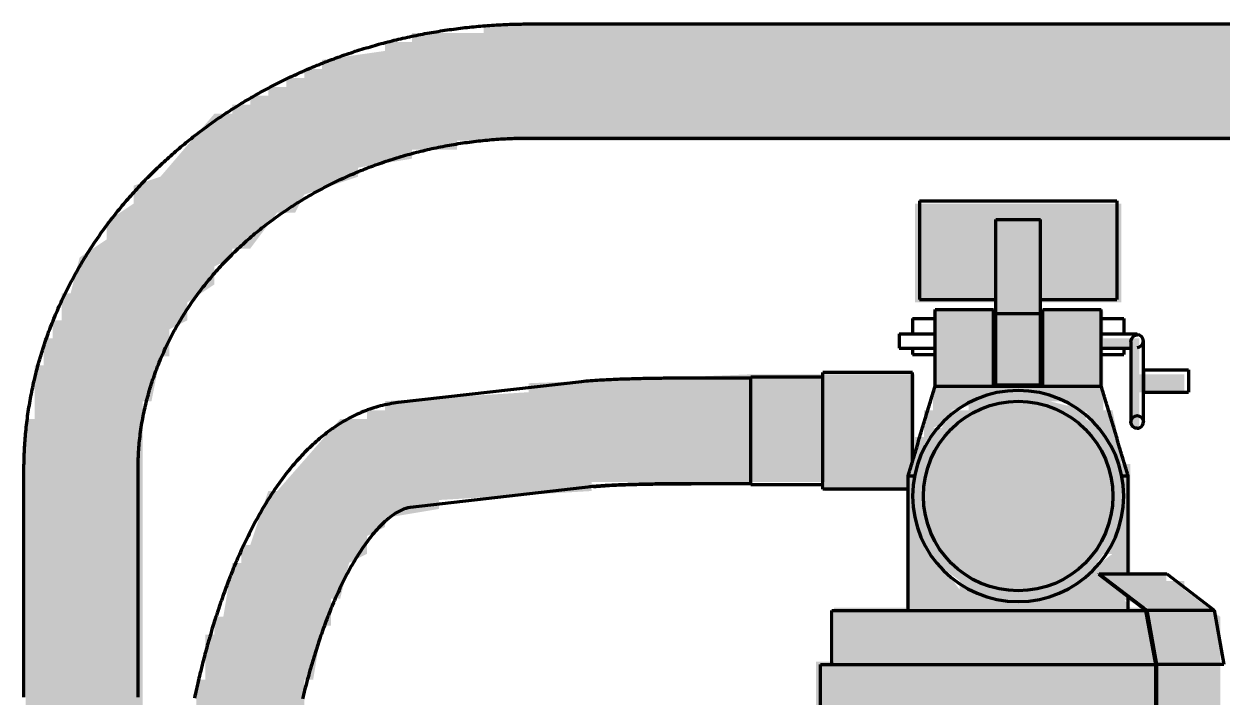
# Model space of a CAD drawing. Header units: millimetres. Extents: x 0 to 420, y 0 to 297.
# Drawn here: x 81.93 to 95.27, y 233.01 to 240.5 of the extents above; entities that cross this region are included whole.
import ezdxf

# ---------------------------------------------------------------- set-up
doc = ezdxf.new("R2010")
doc.units = ezdxf.units.MM
doc.layers.add('01-VISIBLE', color=7, linetype='CONTINUOUS', lineweight=70)
doc.layers.add('13-GRAFICA', color=30, linetype='CONTINUOUS', lineweight=18)

msp = doc.modelspace()

# ---------------------------------------------------------------- hatches: boundary and pattern name
at = {"layer": '13-GRAFICA', "true_color": 0xb21820}
h = msp.add_hatch(color=7, dxfattribs=at)
h.dxf.hatch_style = 1
h.paths.add_polyline_path([(81.95, 219), (81.95, 236.1), (82.05, 236.1), (82.05, 236.7), (82.15, 236.7), (82.15, 237), (82.25, 237), (82.25, 237.2), (82.35, 237.2), (82.35, 237.5), (82.45, 237.5), (82.55, 237.9), (82.85, 238.1), (82.85, 238.3), (83.15, 238.5), (83.15, 238.7), (83.45, 238.8), (84.05, 239.5), (84.25, 239.5), (84.25, 239.6), (84.45, 239.6), (84.45, 239.7), (84.65, 239.7), (84.65, 239.8), (84.85, 239.8), (84.85, 239.9), (85.05, 239.9), (85.05, 240), (85.25, 240), (85.25, 240.1), (85.95, 240.2), (85.95, 240.3), (86.25, 240.3), (86.25, 240.4), (87.05, 240.4), (87.05, 240.5), (98.95, 240.5), (98.95, 240.4), (99.75, 240.4), (99.75, 240.3), (100.05, 240.3), (100.05, 240.2), (100.75, 240.1), (100.75, 240), (100.95, 240), (100.95, 239.9), (101.15, 239.9), (101.15, 239.8), (101.35, 239.8), (101.35, 239.7), (101.95, 239.5), (102.55, 238.8), (102.85, 238.7), (102.85, 238.5), (103.15, 238.3), (103.15, 238.1), (103.45, 237.9), (103.45, 237.7), (103.55, 237.7), (103.55, 237.5), (103.65, 237.5), (103.65, 237.2), (103.75, 237.2), (103.85, 236.7), (103.95, 236.7), (103.95, 236.1), (104.05, 236.1), (104.05, 219), (103.95, 219), (103.75, 218.7), (103.55, 218.7), (103.45, 218.5), (103.25, 218.5), (103.15, 218.3), (102.95, 218.3), (102.95, 215.2), (102.75, 215.2), (102.75, 236.3), (102.65, 236.3), (102.65, 236.6), (102.55, 236.6), (102.55, 236.8), (102.45, 236.8), (102.45, 237.1), (102.35, 237.1), (102.25, 237.4), (101.95, 237.6), (101.95, 237.8), (101.85, 237.8), (101.75, 238), (101.55, 238), (101.25, 238.4), (101.05, 238.4), (100.95, 238.6), (100.75, 238.6), (100.75, 238.7), (100.55, 238.7), (100.55, 238.8), (100.35, 238.8), (100.35, 238.9), (100.05, 238.9), (100.05, 239), (99.75, 239), (99.75, 239.1), (99.25, 239.1), (99.25, 239.2), (86.75, 239.2), (86.75, 239.1), (86.25, 239.1), (86.25, 239), (85.65, 238.9), (85.65, 238.8), (85.05, 238.6), (84.95, 238.4), (84.75, 238.4), (84.45, 238), (84.25, 238), (84.25, 237.9), (84.05, 237.8), (84.05, 237.6), (83.75, 237.4), (83.75, 237.2), (83.55, 237.1), (83.55, 236.8), (83.45, 236.8), (83.35, 236.3), (83.25, 236.3), (83.25, 215.2), (83.05, 215.2), (83.05, 218.3), (82.85, 218.3), (82.75, 218.5), (82.55, 218.5), (82.45, 218.7), (82.25, 218.7), (82.25, 218.8)])
h = msp.add_hatch(color=7, dxfattribs=at)
h.dxf.hatch_style = 1
h.paths.add_polyline_path([(91.85, 237.4), (91.85, 238.5), (94.15, 238.5), (94.15, 237.4), (93.25, 237.4), (93.25, 236.5), (92.75, 236.5), (92.75, 237.4)])
at = {"layer": '13-GRAFICA', "true_color": 0xcba23e}
h = msp.add_hatch(color=7, dxfattribs=at)
h.dxf.hatch_style = 1
h.paths.add_polyline_path([(91.75, 234), (91.75, 235.3), (90.85, 235.3), (90.85, 236.6), (91.85, 236.6), (91.85, 235.9), (91.95, 235.9), (91.95, 236.2), (92.05, 236.2), (92.05, 237.3), (92.75, 237.3), (92.75, 236.5), (93.25, 236.5), (93.25, 237.3), (93.95, 237.3), (93.95, 236.2), (94.05, 236.2), (94.15, 235.7), (93.95, 235.8), (93.95, 236), (93.85, 236), (93.75, 236.2), (93.55, 236.2), (93.55, 236.3), (93.35, 236.3), (93.35, 236.4), (92.65, 236.4), (92.65, 236.3), (92.25, 236.2), (92.25, 236.1), (92.05, 236), (92.05, 235.8), (91.85, 235.7), (91.85, 234.8), (91.95, 234.8), (91.95, 234.6), (92.05, 234.6), (92.35, 234.2), (92.55, 234.2), (92.55, 234.1), (93.45, 234.1), (93.45, 234.2), (93.65, 234.2), (93.65, 234.3), (94.05, 234.6), (94.05, 234.8), (94.15, 234.8), (94.15, 235.6), (94.25, 235.6), (94.25, 234.4), (93.95, 234.4), (94.25, 234)])
at = {"layer": '13-GRAFICA', "true_color": 0xd6d9de}
h = msp.add_hatch(color=7, dxfattribs=at)
h.dxf.hatch_style = 1
h.paths.add_polyline_path([(94.25, 236), (94.25, 236.9), (93.95, 236.9), (93.95, 237), (94.35, 237), (94.35, 236)])
at = {"layer": '13-GRAFICA', "true_color": 0x202020}
h = msp.add_hatch(color=7, dxfattribs=at)
h.dxf.hatch_style = 1
h.paths.add_polyline_path([(83.55, 231.4), (83.65, 231.4), (83.65, 232.2), (83.75, 232.2), (83.75, 232.8), (83.85, 232.8), (83.85, 233.2), (83.95, 233.2), (83.95, 233.7), (84.05, 233.7), (84.05, 233.9), (84.15, 233.9), (84.25, 234.5), (84.35, 234.5), (84.35, 234.7), (84.45, 234.7), (84.65, 235.3), (84.75, 235.3), (85.45, 236.1), (85.75, 236.1), (85.75, 236.2), (85.95, 236.2), (85.95, 236.3), (87.55, 236.4), (87.55, 236.5), (90.05, 236.6), (90.05, 235.4), (88.25, 235.4), (88.25, 235.3), (86.55, 235.2), (86.55, 235.1), (85.95, 235), (85.95, 234.9), (85.75, 234.8), (85.75, 234.6), (85.55, 234.5), (85.45, 234.1), (85.35, 234.1), (85.35, 233.8), (85.25, 233.8), (85.15, 233.2), (85.05, 233.2), (85.05, 232.8), (84.95, 232.8), (84.85, 231.6), (84.75, 231.6), (84.75, 229.5), (83.55, 229.5)])
at = {"layer": '13-GRAFICA', "true_color": 0xcba23e}
h = msp.add_hatch(color=7, dxfattribs=at)
h.dxf.hatch_style = 1
h.paths.add_polyline_path([(90.05, 235.4), (90.05, 236.6), (90.85, 236.6), (90.85, 235.4)])
at = {"layer": '13-GRAFICA', "true_color": 0xffd200}
h = msp.add_hatch(color=7, dxfattribs=at)
h.dxf.hatch_style = 1
h.paths.add_polyline_path([(94.85, 236.4), (94.35, 236.4), (94.35, 236.6), (94.85, 236.6)])
at = {"layer": '13-GRAFICA', "true_color": 0xffffff}
h = msp.add_hatch(color=7, dxfattribs=at)
h.dxf.hatch_style = 1
h.paths.add_polyline_path([(91.85, 234.8), (91.85, 235.7), (92.05, 235.8), (92.05, 236), (92.15, 236), (92.25, 236.2), (92.45, 236.2), (92.45, 236.3), (92.65, 236.3), (92.65, 236.4), (93.35, 236.4), (93.35, 236.3), (93.75, 236.2), (93.75, 236.1), (93.95, 236), (93.95, 235.8), (94.15, 235.7), (94.15, 234.8), (94.05, 234.8), (94.05, 234.6), (93.95, 234.6), (93.65, 234.2), (93.45, 234.2), (93.45, 234.1), (92.55, 234.1), (92.55, 234.2), (92.35, 234.2), (92.35, 234.3), (91.95, 234.6), (91.95, 234.8)])
at = {"layer": '13-GRAFICA', "true_color": 0xc81e2d}
h = msp.add_hatch(color=7, dxfattribs=at)
h.dxf.hatch_style = 1
h.paths.add_polyline_path([(94.45, 233.5), (94.45, 234), (94.15, 234.1), (93.95, 234.4), (94.65, 234.4), (94.65, 234.3), (94.85, 234.3), (94.85, 234.2), (95.25, 233.9), (95.25, 232.4), (94.55, 232.4), (94.55, 233.5)])
at = {"layer": '13-GRAFICA', "true_color": 0xcba23e}
h = msp.add_hatch(color=7, dxfattribs=at)
h.dxf.hatch_style = 1
h.paths.add_polyline_path([(94.55, 233.4), (90.95, 233.4), (90.95, 234), (94.45, 234), (94.45, 233.5), (94.55, 233.5)])
at = {"layer": '13-GRAFICA', "true_color": 0xb21820}
h = msp.add_hatch(color=7, dxfattribs=at)
h.dxf.hatch_style = 1
h.paths.add_polyline_path([(90.75, 231.5), (90.75, 233.4), (94.55, 233.4), (94.55, 232.4), (95.25, 232.4), (95.25, 231.5)])

# ---------------------------------------------------------------- linework, layer by layer
at = {"layer": '01-VISIBLE'}
for p, q in [((87.565, 240.5), (98.435, 240.5)), ((87.565, 239.23), (98.435, 239.23)), ((91.9, 238.5311), (94.1, 238.5311)), ((92.75, 237.276), (92.75, 238.3247)), ((92.75, 238.3247), (93.25, 238.3247)), ((93.25, 237.276), (93.25, 238.3247)), ((91.9, 237.4311), (92.75, 237.4311)), ((93.25, 237.4311), (94.1, 237.4311)), ((91.825, 237.2191), (92.075, 237.2191)), ((92.075, 237.3191), (92.725, 237.3191)), ((92.075, 236.4691), (92.075, 237.3191)), ((92.725, 236.4691), (92.725, 237.3191)), ((92.725, 237.2191), (92.75, 237.2191)), ((92.75, 236.4838), (92.75, 237.276)), ((92.75, 237.276), (93.25, 237.276)), ((93.25, 236.4838), (93.25, 237.276)), ((93.25, 237.2191), (93.275, 237.2191)), ((93.275, 237.3191), (93.925, 237.3191)), ((93.275, 236.4691), (93.275, 237.3191)), ((93.925, 236.4691), (93.925, 237.3191)), ((93.925, 237.2191), (94.175, 237.2191)), ((91.675, 237.0491), (92.075, 237.0491)), ((92.725, 237.0491), (92.75, 237.0491)), ((93.25, 237.0491), (93.275, 237.0491)), ((93.925, 237.0491), (94.325, 237.0491)), ((91.675, 236.8891), (92.075, 236.8891)), ((91.825, 236.8191), (92.075, 236.8191)), ((92.725, 236.8891), (92.75, 236.8891)), ((92.725, 236.8191), (92.75, 236.8191)), ((93.25, 236.8891), (93.275, 236.8891)), ((93.25, 236.8191), (93.275, 236.8191)), ((93.925, 236.8891), (94.255, 236.8891)), ((93.925, 236.8191), (94.175, 236.8191)), ((90.025, 236.5566), (89.3582, 236.5566)), ((90.825, 236.5691), (90.025, 236.5691)), ((91.825, 236.6191), (90.825, 236.6191)), ((94.395, 236.6491), (94.895, 236.6491)), ((88.1379, 236.5163), (86.0965, 236.2837)), ((92.075, 236.4691), (92.725, 236.4691)), ((92.725, 236.4691), (93.275, 236.4691)), ((92.75, 236.4838), (93.25, 236.4838)), ((92.75, 236.4691), (92.75, 236.4838)), ((93.25, 236.4691), (93.25, 236.4838)), ((93.275, 236.4691), (93.925, 236.4691)), ((94.395, 236.3991), (94.895, 236.3991)), ((81.93, 233.231), (81.93, 235.5349)), ((83.2, 233.231), (83.2, 235.5349)), ((91.775, 235.4691), (91.8467, 235.4691)), ((91.775, 233.9691), (91.775, 235.4691)), ((94.1533, 235.4691), (94.225, 235.4691)), ((94.225, 234.3775), (94.225, 235.4691)), ((88.2709, 235.3489), (86.2295, 235.1162)), ((90.025, 235.3816), (89.3582, 235.3816)), ((90.825, 235.3691), (90.025, 235.3691)), ((91.775, 235.3191), (90.825, 235.3191)), ((93.8988, 234.3691), (93.9036, 234.3775)), ((94.4233, 233.9691), (93.8988, 234.3691)), ((93.9036, 234.3775), (94.6536, 234.3775)), ((93.9036, 234.3775), (94.4311, 233.9752)), ((94.6536, 234.3775), (95.1811, 233.9752)), ((94.225, 233.9691), (94.225, 234.1203)), ((90.925, 233.3691), (90.925, 233.9691)), ((94.5316, 233.3691), (94.4233, 233.9691)), ((94.4311, 233.9752), (95.1811, 233.9752)), ((94.4311, 233.9752), (94.5402, 233.3701)), ((95.1811, 233.9752), (95.2902, 233.3701)), ((90.8, 231.5191), (90.8, 233.3691)), ((94.5316, 232.3691), (94.5316, 233.3691)), ((94.5402, 233.3701), (94.5402, 232.3691)), ((95.2902, 233.3701), (94.5402, 233.3701))]:
    msp.add_line(p, q, dxfattribs=at)
for points in [[(81.93, 235.5349), (81.9301, 235.5599), (81.9303, 235.5849), (81.9306, 235.61), (81.9311, 235.635), (81.9318, 235.66), (81.9326, 235.685), (81.9335, 235.71), (81.9346, 235.735), (81.9358, 235.76), (81.9371, 235.785), (81.9386, 235.81), (81.9403, 235.835), (81.9421, 235.86), (81.944, 235.8849), (81.9461, 235.9099), (81.9483, 235.9348), (81.9506, 235.9597), (81.9531, 235.9846), (81.9557, 236.0095), (81.9585, 236.0344), (81.9614, 236.0592), (81.9645, 236.0841), (81.9677, 236.1089), (81.971, 236.1337), (81.9745, 236.1585), (81.9781, 236.1833), (81.9819, 236.208), (81.9858, 236.2327), (81.9899, 236.2574), (81.994, 236.2821), (81.9984, 236.3068), (82.0028, 236.3314), (82.0074, 236.356), (82.0122, 236.3806), (82.017, 236.4051), (82.0221, 236.4296), (82.0272, 236.4541), (82.0325, 236.4786), (82.0379, 236.503), (82.0435, 236.5274), (82.0492, 236.5518), (82.055, 236.5761), (82.061, 236.6004), (82.0671, 236.6247), (82.0734, 236.6489), (82.0798, 236.6732), (82.0863, 236.6973), (82.0929, 236.7214), (82.0997, 236.7455), (82.1066, 236.7696), (82.1137, 236.7936), (82.1209, 236.8176), (82.1282, 236.8415), (82.1357, 236.8654), (82.1432, 236.8893), (82.151, 236.9131), (82.1588, 236.9368), (82.1668, 236.9606), (82.1749, 236.9842), (82.1831, 237.0079), (82.1915, 237.0315), (82.2, 237.055), (82.2086, 237.0785), (82.2174, 237.1019), (82.2263, 237.1253), (82.2353, 237.1487), (82.2445, 237.172), (82.2537, 237.1952), (82.2631, 237.2184), (82.2727, 237.2416), (82.2823, 237.2647), (82.2921, 237.2877), (82.302, 237.3107), (82.312, 237.3336), (82.3222, 237.3565), (82.3324, 237.3793), (82.3428, 237.4021), (82.3533, 237.4248), (82.364, 237.4475), (82.3747, 237.4701), (82.3856, 237.4926), (82.3966, 237.5151), (82.4077, 237.5375), (82.419, 237.5599), (82.4304, 237.5822), (82.4418, 237.6044), (82.4534, 237.6266), (82.4651, 237.6487), (82.477, 237.6708), (82.4889, 237.6928), (82.501, 237.7147), (82.5132, 237.7366), (82.5255, 237.7584), (82.5379, 237.7801), (82.5504, 237.8018), (82.5631, 237.8234), (82.5758, 237.8449), (82.5887, 237.8664), (82.6017, 237.8878), (82.6147, 237.9091), (82.6279, 237.9304), (82.6412, 237.9516), (82.6547, 237.9727), (82.6682, 237.9938), (82.6818, 238.0147), (82.6956, 238.0357), (82.7094, 238.0565), (82.7234, 238.0773), (82.7375, 238.098), (82.7516, 238.1186), (82.7659, 238.1392), (82.7803, 238.1597), (82.7948, 238.1801), (82.8094, 238.2004), (82.8241, 238.2207), (82.8389, 238.2409), (82.8537, 238.261), (82.8687, 238.281), (82.8838, 238.301), (82.899, 238.3209), (82.9143, 238.3407), (82.9298, 238.3604), (82.9452, 238.38), (82.9608, 238.3996), (82.9765, 238.4191), (82.9923, 238.4385), (83.0082, 238.4579), (83.0242, 238.4771), (83.0403, 238.4963), (83.0565, 238.5154), (83.0727, 238.5344), (83.0891, 238.5534), (83.1055, 238.5722), (83.1221, 238.591), (83.1387, 238.6097), (83.1555, 238.6283), (83.1723, 238.6469), (83.1892, 238.6653), (83.2062, 238.6837), (83.2233, 238.702), (83.2405, 238.7202), (83.2577, 238.7383), (83.2751, 238.7563), (83.2925, 238.7743), (83.3101, 238.7921), (83.3277, 238.8099), (83.3454, 238.8276), (83.3632, 238.8452), (83.381, 238.8628), (83.399, 238.8802), (83.417, 238.8976), (83.4351, 238.9148), (83.4533, 238.932), (83.4716, 238.9491), (83.49, 238.9661), (83.5084, 238.9831), (83.5269, 238.9999), (83.5455, 239.0166), (83.5642, 239.0333), (83.583, 239.0499), (83.6018, 239.0664), (83.6207, 239.0828), (83.6397, 239.0991), (83.6588, 239.1153), (83.6779, 239.1314), (83.6971, 239.1475), (83.7164, 239.1634), (83.7358, 239.1793), (83.7552, 239.195), (83.7747, 239.2107), (83.7943, 239.2263), (83.8139, 239.2418), (83.8336, 239.2572), (83.8534, 239.2726), (83.8733, 239.2878), (83.8932, 239.3029), (83.9132, 239.318), (83.9333, 239.333), (83.9534, 239.3478), (83.9736, 239.3626), (83.9939, 239.3773), (84.0142, 239.3919), (84.0346, 239.4064), (84.0551, 239.4208), (84.0756, 239.4351), (84.0962, 239.4494), (84.1169, 239.4635), (84.1376, 239.4775), (84.1584, 239.4915), (84.1792, 239.5053), (84.2001, 239.5191), (84.2211, 239.5328), (84.2421, 239.5464), (84.2632, 239.5598), (84.2843, 239.5732), (84.3055, 239.5865), (84.3268, 239.5997), (84.3481, 239.6128), (84.3695, 239.6259), (84.3909, 239.6388), (84.4124, 239.6516), (84.434, 239.6644), (84.4556, 239.677), (84.4772, 239.6895), (84.4989, 239.702), (84.5207, 239.7144), (84.5425, 239.7266), (84.5644, 239.7388), (84.5863, 239.7509), (84.6083, 239.7628), (84.6303, 239.7747), (84.6524, 239.7865), (84.6745, 239.7982), (84.6967, 239.8098), (84.7189, 239.8213), (84.7412, 239.8327), (84.7635, 239.8441), (84.7859, 239.8553), (84.8083, 239.8664), (84.8308, 239.8774), (84.8533, 239.8884), (84.8759, 239.8992), (84.8985, 239.9099), (84.9211, 239.9206), (84.9438, 239.9311), (84.9666, 239.9416), (84.9893, 239.952), (85.0122, 239.9622), (85.035, 239.9724), (85.058, 239.9825), (85.0809, 239.9924), (85.1039, 240.0023), (85.1269, 240.0121), (85.15, 240.0218), (85.1731, 240.0314), (85.1963, 240.0409), (85.2195, 240.0503), (85.2427, 240.0596), (85.266, 240.0688), (85.2893, 240.0779), (85.3127, 240.0869), (85.3361, 240.0958), (85.3595, 240.1046), (85.3829, 240.1134), (85.4064, 240.122), (85.43, 240.1305), (85.4535, 240.1389), (85.4771, 240.1473), (85.5008, 240.1555), (85.5244, 240.1637), (85.5481, 240.1717), (85.5719, 240.1797), (85.5956, 240.1875), (85.6194, 240.1953), (85.6433, 240.2029), (85.6671, 240.2105), (85.691, 240.2179), (85.7149, 240.2253), (85.7389, 240.2326), (85.7629, 240.2397), (85.7869, 240.2468), (85.8109, 240.2538), (85.835, 240.2607), (85.8591, 240.2675), (85.8832, 240.2741), (85.9073, 240.2807), (85.9315, 240.2872), (85.9557, 240.2936), (85.9799, 240.2999), (86.0042, 240.3061), (86.0285, 240.3122), (86.0528, 240.3182), (86.0771, 240.3241), (86.1014, 240.3299), (86.1258, 240.3357), (86.1502, 240.3413), (86.1746, 240.3468), (86.199, 240.3522), (86.2235, 240.3575), (86.248, 240.3628), (86.2725, 240.3679), (86.297, 240.3729), (86.3215, 240.3778), (86.3461, 240.3827), (86.3707, 240.3874), (86.3953, 240.3921), (86.4199, 240.3966), (86.4445, 240.401), (86.4692, 240.4054), (86.4938, 240.4096), (86.5185, 240.4138), (86.5432, 240.4179), (86.5679, 240.4218), (86.5926, 240.4257), (86.6174, 240.4294), (86.6421, 240.4331), (86.6669, 240.4367), (86.6917, 240.4401), (86.7165, 240.4435), (86.7413, 240.4468), (86.7662, 240.45), (86.791, 240.453), (86.8158, 240.456), (86.8407, 240.4589), (86.8656, 240.4617), (86.8905, 240.4644), (86.9154, 240.467), (86.9403, 240.4695), (86.9652, 240.4718), (86.9901, 240.4741), (87.015, 240.4763), (87.04, 240.4784), (87.0649, 240.4804), (87.0899, 240.4824), (87.1148, 240.4842), (87.1398, 240.4859), (87.1648, 240.4875), (87.1898, 240.489), (87.2148, 240.4904), (87.2398, 240.4917), (87.2648, 240.493), (87.2898, 240.4941), (87.3148, 240.4951), (87.3398, 240.496), (87.3648, 240.4969), (87.3898, 240.4976), (87.4148, 240.4982), (87.4399, 240.4988), (87.4649, 240.4992), (87.4899, 240.4996), (87.5149, 240.4998), (87.54, 240.5), (87.565, 240.5)], [(83.2, 235.5349), (83.2001, 235.5599), (83.2004, 235.585), (83.2009, 235.61), (83.2016, 235.6351), (83.2025, 235.6601), (83.2036, 235.6852), (83.2049, 235.7102), (83.2065, 235.7352), (83.2082, 235.7602), (83.2101, 235.7852), (83.2122, 235.8102), (83.2145, 235.8351), (83.217, 235.86), (83.2197, 235.885), (83.2226, 235.9098), (83.2257, 235.9347), (83.229, 235.9595), (83.2325, 235.9844), (83.2363, 236.0091), (83.2402, 236.0339), (83.2442, 236.0586), (83.2485, 236.0833), (83.253, 236.108), (83.2577, 236.1326), (83.2626, 236.1572), (83.2677, 236.1817), (83.2729, 236.2062), (83.2784, 236.2307), (83.284, 236.2551), (83.2899, 236.2794), (83.2959, 236.3038), (83.3021, 236.328), (83.3086, 236.3523), (83.3152, 236.3764), (83.322, 236.4005), (83.3289, 236.4246), (83.3361, 236.4486), (83.3434, 236.4726), (83.351, 236.4965), (83.3587, 236.5203), (83.3666, 236.5441), (83.3747, 236.5678), (83.383, 236.5915), (83.3914, 236.6151), (83.4, 236.6386), (83.4088, 236.6621), (83.4178, 236.6854), (83.427, 236.7088), (83.4363, 236.732), (83.4458, 236.7552), (83.4555, 236.7783), (83.4654, 236.8014), (83.4754, 236.8243), (83.4856, 236.8472), (83.496, 236.87), (83.5065, 236.8928), (83.5172, 236.9154), (83.5281, 236.938), (83.5392, 236.9605), (83.5504, 236.9829), (83.5617, 237.0052), (83.5733, 237.0275), (83.585, 237.0496), (83.5968, 237.0717), (83.6088, 237.0937), (83.621, 237.1156), (83.6333, 237.1374), (83.6458, 237.1591), (83.6585, 237.1808), (83.6713, 237.2023), (83.6842, 237.2238), (83.6973, 237.2451), (83.7106, 237.2664), (83.724, 237.2876), (83.7375, 237.3086), (83.7512, 237.3296), (83.7651, 237.3505), (83.7791, 237.3713), (83.7932, 237.392), (83.8075, 237.4126), (83.8219, 237.4331), (83.8365, 237.4535), (83.8512, 237.4738), (83.866, 237.4939), (83.881, 237.514), (83.8961, 237.534), (83.9114, 237.5539), (83.9267, 237.5737), (83.9423, 237.5934), (83.9579, 237.6129), (83.9737, 237.6324), (83.9896, 237.6518), (84.0056, 237.671), (84.0218, 237.6902), (84.0381, 237.7092), (84.0545, 237.7282), (84.071, 237.747), (84.0877, 237.7657), (84.1045, 237.7843), (84.1214, 237.8028), (84.1384, 237.8212), (84.1555, 237.8395), (84.1728, 237.8576), (84.1902, 237.8757), (84.2077, 237.8936), (84.2253, 237.9115), (84.243, 237.9292), (84.2608, 237.9468), (84.2788, 237.9643), (84.2968, 237.9817), (84.315, 237.9989), (84.3332, 238.0161), (84.3516, 238.0331), (84.3701, 238.0501), (84.3887, 238.0669), (84.4074, 238.0836), (84.4262, 238.1002), (84.445, 238.1166), (84.464, 238.133), (84.4831, 238.1492), (84.5023, 238.1653), (84.5216, 238.1813), (84.541, 238.1972), (84.5605, 238.2129), (84.58, 238.2286), (84.5997, 238.2441), (84.6195, 238.2595), (84.6393, 238.2748), (84.6593, 238.29), (84.6793, 238.3051), (84.6994, 238.32), (84.7196, 238.3348), (84.7399, 238.3495), (84.7603, 238.3641), (84.7808, 238.3786), (84.8013, 238.3929), (84.8219, 238.4071), (84.8427, 238.4212), (84.8635, 238.4352), (84.8843, 238.4491), (84.9053, 238.4628), (84.9263, 238.4764), (84.9474, 238.4899), (84.9686, 238.5033), (84.9899, 238.5166), (85.0112, 238.5297), (85.0326, 238.5427), (85.0541, 238.5556), (85.0757, 238.5684), (85.0973, 238.5811), (85.119, 238.5936), (85.1408, 238.606), (85.1626, 238.6183), (85.1845, 238.6305), (85.2065, 238.6425), (85.2285, 238.6544), (85.2506, 238.6662), (85.2728, 238.6779), (85.295, 238.6895), (85.3173, 238.7009), (85.3397, 238.7122), (85.3621, 238.7234), (85.3846, 238.7345), (85.4071, 238.7455), (85.4297, 238.7563), (85.4524, 238.767), (85.4751, 238.7776), (85.4978, 238.7881), (85.5207, 238.7984), (85.5436, 238.8086), (85.5665, 238.8187), (85.5895, 238.8287), (85.6125, 238.8385), (85.6356, 238.8483), (85.6588, 238.8579), (85.6819, 238.8674), (85.7052, 238.8767), (85.7285, 238.886), (85.7518, 238.8951), (85.7752, 238.9041), (85.7986, 238.913), (85.8221, 238.9217), (85.8457, 238.9303), (85.8692, 238.9388), (85.8928, 238.9472), (85.9165, 238.9555), (85.9402, 238.9636), (85.9639, 238.9716), (85.9877, 238.9795), (86.0115, 238.9873), (86.0354, 238.9949), (86.0593, 239.0025), (86.0833, 239.0099), (86.1072, 239.0172), (86.1312, 239.0243), (86.1553, 239.0313), (86.1794, 239.0383), (86.2035, 239.0451), (86.2277, 239.0517), (86.2518, 239.0583), (86.2761, 239.0647), (86.3003, 239.071), (86.3246, 239.0772), (86.3489, 239.0832), (86.3733, 239.0892), (86.3976, 239.095), (86.4221, 239.1006), (86.4465, 239.1062), (86.4709, 239.1117), (86.4954, 239.117), (86.5199, 239.1222), (86.5445, 239.1273), (86.5691, 239.1322), (86.5936, 239.137), (86.6183, 239.1417), (86.6429, 239.1463), (86.6675, 239.1508), (86.6922, 239.1551), (86.7169, 239.1593), (86.7416, 239.1634), (86.7664, 239.1674), (86.7912, 239.1713), (86.8159, 239.175), (86.8407, 239.1786), (86.8655, 239.1821), (86.8904, 239.1854), (86.9152, 239.1887), (86.9401, 239.1918), (86.965, 239.1948), (86.9899, 239.1977), (87.0148, 239.2004), (87.0397, 239.2031), (87.0646, 239.2056), (87.0896, 239.2079), (87.1145, 239.2102), (87.1395, 239.2123), (87.1645, 239.2144), (87.1895, 239.2163), (87.2145, 239.218), (87.2395, 239.2197), (87.2645, 239.2212), (87.2895, 239.2226), (87.3145, 239.2239), (87.3395, 239.2251), (87.3646, 239.2261), (87.3896, 239.227), (87.4147, 239.2278), (87.4397, 239.2285), (87.4648, 239.229), (87.4898, 239.2295), (87.5149, 239.2298), (87.5399, 239.2299), (87.565, 239.23)], [(91.9, 238.5311), (91.9, 238.5303), (91.9, 238.5294), (91.9, 238.5285), (91.9, 238.5276), (91.9, 238.5267), (91.9, 238.5258)], [(91.9, 238.5258), (91.9, 238.5003), (91.9, 238.4749), (91.9, 238.4494), (91.9, 238.424), (91.9, 238.3985), (91.9, 238.3731), (91.9, 238.3476), (91.9, 238.3221), (91.9, 238.2967), (91.9, 238.2712), (91.9, 238.2458), (91.9, 238.2203), (91.9, 238.1949), (91.9, 238.1694), (91.9, 238.1439), (91.9, 238.1185), (91.9, 238.093), (91.9, 238.0676), (91.9, 238.0421), (91.9, 238.0167), (91.9, 237.9912), (91.9, 237.9657), (91.9, 237.9403), (91.9, 237.9148), (91.9, 237.8894), (91.9, 237.8639), (91.9, 237.8385), (91.9, 237.813), (91.9, 237.7875), (91.9, 237.7621), (91.9, 237.7366), (91.9, 237.7112), (91.9, 237.6857), (91.9, 237.6603), (91.9, 237.6348), (91.9, 237.6093), (91.9, 237.5839), (91.9, 237.5584), (91.9, 237.533), (91.9, 237.5075), (91.9, 237.4821), (91.9, 237.4566), (91.9, 237.4311)], [(94.1, 238.5311), (94.1, 238.5303), (94.1, 238.5294), (94.1, 238.5285), (94.1, 238.5276), (94.1, 238.5267), (94.1, 238.5258)], [(94.1, 238.5258), (94.1, 238.5003), (94.1, 238.4749), (94.1, 238.4494), (94.1, 238.424), (94.1, 238.3985), (94.1, 238.3731), (94.1, 238.3476), (94.1, 238.3221), (94.1, 238.2967), (94.1, 238.2712), (94.1, 238.2458), (94.1, 238.2203), (94.1, 238.1949), (94.1, 238.1694), (94.1, 238.1439), (94.1, 238.1185), (94.1, 238.093), (94.1, 238.0676), (94.1, 238.0421), (94.1, 238.0167), (94.1, 237.9912), (94.1, 237.9657), (94.1, 237.9403), (94.1, 237.9148), (94.1, 237.8894), (94.1, 237.8639), (94.1, 237.8385), (94.1, 237.813), (94.1, 237.7875), (94.1, 237.7621), (94.1, 237.7366), (94.1, 237.7112), (94.1, 237.6857), (94.1, 237.6603), (94.1, 237.6348), (94.1, 237.6093), (94.1, 237.5839), (94.1, 237.5584), (94.1, 237.533), (94.1, 237.5075), (94.1, 237.4821), (94.1, 237.4566), (94.1, 237.4311)], [(91.825, 237.2191), (91.825, 237.1908), (91.825, 237.1624), (91.825, 237.1341), (91.825, 237.1058), (91.825, 237.0774), (91.825, 237.0491)], [(94.175, 237.2191), (94.175, 237.1908), (94.175, 237.1624), (94.175, 237.1341), (94.175, 237.1058), (94.175, 237.0774), (94.175, 237.0491)], [(91.675, 237.0491), (91.675, 237.0224), (91.675, 236.9958), (91.675, 236.9691), (91.675, 236.9424), (91.675, 236.9158), (91.675, 236.8891)], [(94.255, 236.962), (94.2575, 236.9807), (94.2644, 236.9983), (94.2752, 237.0138), (94.2894, 237.0263), (94.3064, 237.0345), (94.325, 237.0374)], [(94.255, 236.962), (94.255, 236.9365), (94.255, 236.911), (94.255, 236.8855), (94.255, 236.86), (94.255, 236.8344), (94.255, 236.8089), (94.255, 236.7834), (94.255, 236.7579), (94.255, 236.7324), (94.255, 236.7069), (94.255, 236.6814), (94.255, 236.6559), (94.255, 236.6304), (94.255, 236.6048), (94.255, 236.5793), (94.255, 236.5538), (94.255, 236.5283), (94.255, 236.5028), (94.255, 236.4773), (94.255, 236.4518), (94.255, 236.4263), (94.255, 236.4008), (94.255, 236.3752), (94.255, 236.3497), (94.255, 236.3242), (94.255, 236.2987), (94.255, 236.2732), (94.255, 236.2477), (94.255, 236.2222), (94.255, 236.1967), (94.255, 236.1712), (94.255, 236.1456), (94.255, 236.1201), (94.255, 236.0946), (94.255, 236.0691)], [(94.325, 237.0491), (94.325, 237.0472), (94.325, 237.0452), (94.325, 237.0433), (94.325, 237.0413), (94.325, 237.0394), (94.325, 237.0374)], [(94.325, 237.0391), (94.325, 237.0408), (94.325, 237.0424), (94.325, 237.0441), (94.325, 237.0458), (94.325, 237.0474), (94.325, 237.0491)], [(94.395, 236.0691), (94.395, 236.0948), (94.395, 236.1205), (94.395, 236.1463), (94.395, 236.172), (94.395, 236.1977), (94.395, 236.2234), (94.395, 236.2491), (94.395, 236.2748), (94.395, 236.3005), (94.395, 236.3263), (94.395, 236.352), (94.395, 236.3777), (94.395, 236.4034), (94.395, 236.4291), (94.395, 236.4548), (94.395, 236.4805), (94.395, 236.5063), (94.395, 236.532), (94.395, 236.5577), (94.395, 236.5834), (94.395, 236.6091), (94.395, 236.6348), (94.395, 236.6605), (94.395, 236.6863), (94.395, 236.712), (94.395, 236.7377), (94.395, 236.7634), (94.395, 236.7891), (94.395, 236.8148), (94.395, 236.8405), (94.395, 236.8663), (94.395, 236.892), (94.395, 236.9177), (94.395, 236.9434), (94.395, 236.9691)], [(91.825, 236.8891), (91.825, 236.8774), (91.825, 236.8658), (91.825, 236.8541), (91.825, 236.8424), (91.825, 236.8308), (91.825, 236.8191)], [(94.175, 236.8891), (94.175, 236.8774), (94.175, 236.8658), (94.175, 236.8541), (94.175, 236.8424), (94.175, 236.8308), (94.175, 236.8191)], [(94.255, 236.8891), (94.255, 236.8635), (94.255, 236.8379), (94.255, 236.8122), (94.255, 236.7866), (94.255, 236.761), (94.255, 236.7354), (94.255, 236.7097), (94.255, 236.6841), (94.255, 236.6585), (94.255, 236.6329), (94.255, 236.6072), (94.255, 236.5816), (94.255, 236.556), (94.255, 236.5304), (94.255, 236.5047), (94.255, 236.4791), (94.255, 236.4535), (94.255, 236.4279), (94.255, 236.4022), (94.255, 236.3766), (94.255, 236.351), (94.255, 236.3254), (94.255, 236.2997), (94.255, 236.2741), (94.255, 236.2485), (94.255, 236.2229), (94.255, 236.1972), (94.255, 236.1716), (94.255, 236.146), (94.255, 236.1204), (94.255, 236.0947), (94.255, 236.0691)], [(89.3582, 236.5566), (89.3327, 236.5566), (89.3073, 236.5566), (89.2818, 236.5565), (89.2564, 236.5564), (89.2309, 236.5563), (89.2055, 236.5562), (89.18, 236.556), (89.1546, 236.5558), (89.1292, 236.5556), (89.1037, 236.5554), (89.0783, 236.5551), (89.0528, 236.5549), (89.0274, 236.5545), (89.0019, 236.5542), (88.9765, 236.5538), (88.9511, 236.5535), (88.9256, 236.553), (88.9002, 236.5526), (88.8747, 236.5521), (88.8493, 236.5516), (88.8238, 236.5511), (88.7984, 236.5505), (88.773, 236.5499), (88.7475, 236.5492), (88.7221, 236.5486), (88.6967, 236.5479), (88.6712, 236.5471), (88.6458, 236.5463), (88.6204, 236.5455), (88.5949, 236.5446), (88.5695, 236.5437), (88.5441, 236.5428), (88.5186, 236.5417), (88.4932, 236.5407), (88.4678, 236.5396), (88.4424, 236.5384), (88.417, 236.5371), (88.3916, 236.5358), (88.3662, 236.5344), (88.3407, 236.5329), (88.3154, 236.5313), (88.29, 236.5296), (88.2646, 236.5278), (88.2392, 236.5259), (88.2139, 236.5238), (88.1885, 236.5215), (88.1632, 236.519), (88.1379, 236.5163)], [(90.025, 235.3691), (90.025, 235.3941), (90.025, 235.4191), (90.025, 235.4441), (90.025, 235.4691), (90.025, 235.4941), (90.025, 235.5191), (90.025, 235.5441), (90.025, 235.5691), (90.025, 235.5941), (90.025, 235.6191), (90.025, 235.6441), (90.025, 235.6691), (90.025, 235.6941), (90.025, 235.7191), (90.025, 235.7441), (90.025, 235.7691), (90.025, 235.7941), (90.025, 235.8191), (90.025, 235.8441), (90.025, 235.8691), (90.025, 235.8941), (90.025, 235.9191), (90.025, 235.9441), (90.025, 235.9691), (90.025, 235.9941), (90.025, 236.0191), (90.025, 236.0441), (90.025, 236.0691), (90.025, 236.0941), (90.025, 236.1191), (90.025, 236.1441), (90.025, 236.1691), (90.025, 236.1941), (90.025, 236.2191), (90.025, 236.2441), (90.025, 236.2691), (90.025, 236.2941), (90.025, 236.3191), (90.025, 236.3441), (90.025, 236.3691), (90.025, 236.3941), (90.025, 236.4191), (90.025, 236.4441), (90.025, 236.4691), (90.025, 236.4941), (90.025, 236.5191), (90.025, 236.5441), (90.025, 236.5691)], [(90.825, 235.3191), (90.825, 235.3441), (90.825, 235.3691), (90.825, 235.3941), (90.825, 235.4191), (90.825, 235.4441), (90.825, 235.4691), (90.825, 235.4941), (90.825, 235.5191), (90.825, 235.5441), (90.825, 235.5691), (90.825, 235.5941), (90.825, 235.6191), (90.825, 235.6441), (90.825, 235.6691), (90.825, 235.6941), (90.825, 235.7191), (90.825, 235.7441), (90.825, 235.7691), (90.825, 235.7941), (90.825, 235.8191), (90.825, 235.8441), (90.825, 235.8691), (90.825, 235.8941), (90.825, 235.9191), (90.825, 235.9441), (90.825, 235.9691), (90.825, 235.9941), (90.825, 236.0191), (90.825, 236.0441), (90.825, 236.0691), (90.825, 236.0941), (90.825, 236.1191), (90.825, 236.1441), (90.825, 236.1691), (90.825, 236.1941), (90.825, 236.2191), (90.825, 236.2441), (90.825, 236.2691), (90.825, 236.2941), (90.825, 236.3191), (90.825, 236.3441), (90.825, 236.3691), (90.825, 236.3941), (90.825, 236.4191), (90.825, 236.4441), (90.825, 236.4691), (90.825, 236.4941), (90.825, 236.5191), (90.825, 236.5441), (90.825, 236.5691), (90.825, 236.5941), (90.825, 236.6191)], [(91.825, 235.6358), (91.825, 235.661), (91.825, 235.6862), (91.825, 235.7114), (91.825, 235.7366), (91.825, 235.7618), (91.825, 235.7871), (91.825, 235.8123), (91.825, 235.8375), (91.825, 235.8627), (91.825, 235.8879), (91.825, 235.9131), (91.825, 235.9383), (91.825, 235.9636), (91.825, 235.9888), (91.825, 236.014), (91.825, 236.0392), (91.825, 236.0644), (91.825, 236.0896), (91.825, 236.1148), (91.825, 236.1401), (91.825, 236.1653), (91.825, 236.1905), (91.825, 236.2157), (91.825, 236.2409), (91.825, 236.2661), (91.825, 236.2913), (91.825, 236.3165), (91.825, 236.3418), (91.825, 236.367), (91.825, 236.3922), (91.825, 236.4174), (91.825, 236.4426), (91.825, 236.4678), (91.825, 236.493), (91.825, 236.5183), (91.825, 236.5435), (91.825, 236.5687), (91.825, 236.5939), (91.825, 236.6191)], [(94.395, 236.6491), (94.395, 236.6241), (94.395, 236.5991), (94.395, 236.5741), (94.395, 236.5491), (94.395, 236.5241), (94.395, 236.4991), (94.395, 236.4741), (94.395, 236.4491), (94.395, 236.4241), (94.395, 236.3991)], [(94.895, 236.6491), (94.895, 236.6241), (94.895, 236.5991), (94.895, 236.5741), (94.895, 236.5491), (94.895, 236.5241), (94.895, 236.4991), (94.895, 236.4741), (94.895, 236.4491), (94.895, 236.4241), (94.895, 236.3991)], [(91.775, 235.4691), (91.7823, 235.4935), (91.7896, 235.5179), (91.797, 235.5423), (91.8043, 235.5667), (91.8116, 235.5911), (91.8189, 235.6155), (91.8262, 235.6398), (91.8335, 235.6642), (91.8409, 235.6886), (91.8482, 235.713), (91.8555, 235.7374), (91.8628, 235.7618), (91.8701, 235.7862), (91.8774, 235.8106), (91.8848, 235.835), (91.8921, 235.8594), (91.8994, 235.8837), (91.9067, 235.9081), (91.914, 235.9325), (91.9213, 235.9569), (91.9287, 235.9813), (91.936, 236.0057), (91.9433, 236.0301), (91.9506, 236.0545), (91.9579, 236.0789), (91.9652, 236.1033), (91.9726, 236.1276), (91.9799, 236.152), (91.9872, 236.1764), (91.9945, 236.2008), (92.0018, 236.2252), (92.0091, 236.2496), (92.0165, 236.274), (92.0238, 236.2984), (92.0311, 236.3228), (92.0384, 236.3472), (92.0457, 236.3716), (92.053, 236.3959), (92.0604, 236.4203), (92.0677, 236.4447), (92.075, 236.4691)], [(94.225, 235.4691), (94.2177, 235.4935), (94.2104, 235.5179), (94.203, 235.5423), (94.1957, 235.5667), (94.1884, 235.5911), (94.1811, 235.6155), (94.1738, 235.6398), (94.1665, 235.6642), (94.1591, 235.6886), (94.1518, 235.713), (94.1445, 235.7374), (94.1372, 235.7618), (94.1299, 235.7862), (94.1226, 235.8106), (94.1152, 235.835), (94.1079, 235.8594), (94.1006, 235.8837), (94.0933, 235.9081), (94.086, 235.9325), (94.0787, 235.9569), (94.0713, 235.9813), (94.064, 236.0057), (94.0567, 236.0301), (94.0494, 236.0545), (94.0421, 236.0789), (94.0348, 236.1033), (94.0274, 236.1276), (94.0201, 236.152), (94.0128, 236.1764), (94.0055, 236.2008), (93.9982, 236.2252), (93.9909, 236.2496), (93.9835, 236.274), (93.9762, 236.2984), (93.9689, 236.3228), (93.9616, 236.3472), (93.9543, 236.3716), (93.947, 236.3959), (93.9396, 236.4203), (93.9323, 236.4447), (93.925, 236.4691)], [(86.0965, 236.2837), (86.0716, 236.2806), (86.0468, 236.2771), (86.022, 236.2732), (85.9973, 236.2688), (85.9727, 236.264), (85.9482, 236.2588), (85.9238, 236.2531), (85.8994, 236.2471), (85.8752, 236.2406), (85.8511, 236.2337), (85.8271, 236.2264), (85.8032, 236.2188), (85.7795, 236.2107), (85.7559, 236.2022), (85.7324, 236.1934), (85.7091, 236.1842), (85.686, 236.1746), (85.663, 236.1646), (85.6401, 236.1543), (85.6174, 236.1436), (85.5949, 236.1326), (85.5725, 236.1213), (85.5503, 236.1096), (85.5283, 236.0976), (85.5065, 236.0853), (85.4848, 236.0727), (85.4634, 236.0597), (85.4421, 236.0465), (85.421, 236.033), (85.4, 236.0192), (85.3793, 236.0051), (85.3587, 235.9907), (85.3384, 235.9761), (85.3182, 235.9612), (85.2982, 235.9461), (85.2784, 235.9307), (85.2588, 235.9151), (85.2394, 235.8992), (85.2201, 235.8831), (85.2011, 235.8668), (85.1822, 235.8503), (85.1636, 235.8336), (85.1451, 235.8167), (85.1268, 235.7995), (85.1086, 235.7822), (85.0907, 235.7647), (85.073, 235.747), (85.0554, 235.7291), (85.038, 235.7111), (85.0208, 235.6928), (85.0037, 235.6744), (84.9868, 235.6559), (84.9701, 235.6372), (84.9536, 235.6183), (84.9373, 235.5993), (84.9211, 235.5802), (84.9051, 235.5609), (84.8892, 235.5415), (84.8735, 235.5219), (84.858, 235.5023), (84.8426, 235.4825), (84.8274, 235.4625), (84.8123, 235.4425), (84.7974, 235.4223), (84.7827, 235.4021), (84.7681, 235.3817), (84.7536, 235.3612), (84.7393, 235.3406), (84.7251, 235.3199), (84.7111, 235.2991), (84.6972, 235.2782), (84.6835, 235.2573), (84.6699, 235.2362), (84.6565, 235.215), (84.6431, 235.1938), (84.6299, 235.1725), (84.6169, 235.1511), (84.604, 235.1296), (84.5912, 235.108), (84.5785, 235.0864), (84.566, 235.0647), (84.5535, 235.0429), (84.5412, 235.0211), (84.5291, 234.9992), (84.517, 234.9772), (84.5051, 234.9551), (84.4933, 234.933), (84.4816, 234.9108), (84.47, 234.8886), (84.4585, 234.8663), (84.4471, 234.844), (84.4359, 234.8216), (84.4247, 234.7991), (84.4137, 234.7766), (84.4028, 234.754), (84.392, 234.7314), (84.3813, 234.7087), (84.3706, 234.686), (84.3601, 234.6633), (84.3497, 234.6404), (84.3394, 234.6176), (84.3292, 234.5947), (84.3191, 234.5717), (84.3091, 234.5488), (84.2992, 234.5257), (84.2894, 234.5027), (84.2796, 234.4796), (84.27, 234.4564), (84.2604, 234.4332), (84.251, 234.41), (84.2416, 234.3867), (84.2324, 234.3635), (84.2232, 234.3401), (84.2141, 234.3168), (84.2051, 234.2934), (84.1961, 234.2699), (84.1873, 234.2465), (84.1785, 234.223), (84.1699, 234.1995), (84.1613, 234.1759), (84.1528, 234.1523), (84.1443, 234.1287), (84.136, 234.1051), (84.1277, 234.0814), (84.1196, 234.0577), (84.1114, 234.034), (84.1034, 234.0102), (84.0955, 233.9864), (84.0876, 233.9626), (84.0798, 233.9388), (84.072, 233.915), (84.0644, 233.8911), (84.0568, 233.8672), (84.0493, 233.8433), (84.0419, 233.8193), (84.0345, 233.7954), (84.0272, 233.7714), (84.02, 233.7474), (84.0129, 233.7233), (84.0058, 233.6993), (83.9988, 233.6752), (83.9918, 233.6511), (83.9849, 233.627), (83.9781, 233.6029), (83.9714, 233.5787), (83.9647, 233.5546), (83.9581, 233.5304), (83.9516, 233.5062), (83.9451, 233.482), (83.9387, 233.4577), (83.9323, 233.4335), (83.926, 233.4092), (83.9198, 233.3849), (83.9137, 233.3606), (83.9076, 233.3363), (83.9015, 233.312), (83.8956, 233.2876), (83.8896, 233.2632), (83.8838, 233.2389), (83.878, 233.2145), (83.8723, 233.1901), (83.8666, 233.1656), (83.861, 233.1412), (83.8554, 233.1168), (83.8499, 233.0923), (83.8445, 233.0678), (83.8391, 233.0433), (83.8338, 233.0188), (83.8285, 232.9943)], [(94.255, 236.0691), (94.2603, 236.0959), (94.2755, 236.1186), (94.2982, 236.1338), (94.325, 236.1391), (94.3518, 236.1338), (94.3745, 236.1186), (94.3897, 236.0959), (94.395, 236.0691)], [(94.325, 235.9991), (94.3069, 236.0015), (94.29, 236.0085), (94.2755, 236.0196), (94.2644, 236.0341), (94.2574, 236.051), (94.255, 236.0691)], [(94.325, 235.9991), (94.3431, 236.0015), (94.36, 236.0085), (94.3745, 236.0196), (94.3856, 236.0341), (94.3926, 236.051), (94.395, 236.0691)], [(89.3582, 235.3816), (89.3331, 235.3816), (89.308, 235.3816), (89.2829, 235.3815), (89.2578, 235.3814), (89.2327, 235.3813), (89.2076, 235.3812), (89.1826, 235.381), (89.1575, 235.3808), (89.1324, 235.3806), (89.1073, 235.3804), (89.0822, 235.3801), (89.0571, 235.3798), (89.032, 235.3795), (89.0069, 235.3792), (88.9819, 235.3788), (88.9568, 235.3784), (88.9317, 235.378), (88.9066, 235.3775), (88.8815, 235.377), (88.8564, 235.3765), (88.8314, 235.3759), (88.8063, 235.3754), (88.7812, 235.3747), (88.7561, 235.3741), (88.731, 235.3734), (88.706, 235.3727), (88.6809, 235.3719), (88.6558, 235.3711), (88.6307, 235.3702), (88.6057, 235.3693), (88.5806, 235.3683), (88.5555, 235.3673), (88.5305, 235.3663), (88.5054, 235.3651), (88.4804, 235.3639), (88.4553, 235.3627), (88.4302, 235.3613), (88.4052, 235.3599), (88.3802, 235.3584), (88.3551, 235.3567), (88.3301, 235.3549), (88.3051, 235.353), (88.2801, 235.3509), (88.2551, 235.3485), (88.2302, 235.3459)], [(88.2709, 235.3489), (88.2961, 235.3515), (88.3213, 235.3537), (88.3465, 235.3557), (88.3718, 235.3575), (88.397, 235.3591), (88.4223, 235.3607), (88.4475, 235.3621), (88.4728, 235.3634), (88.4981, 235.3647), (88.5234, 235.3659), (88.5486, 235.367), (88.5739, 235.368), (88.5992, 235.369), (88.6245, 235.3699), (88.6498, 235.3708), (88.6751, 235.3717), (88.7004, 235.3725), (88.7256, 235.3732), (88.7509, 235.3739), (88.7762, 235.3746), (88.8015, 235.3752), (88.8268, 235.3758), (88.8521, 235.3764), (88.8774, 235.3769), (88.9027, 235.3774), (88.928, 235.3779), (88.9533, 235.3783), (88.9786, 235.3787), (89.0039, 235.3791), (89.0292, 235.3795), (89.0545, 235.3798), (89.0798, 235.3801), (89.1051, 235.3804), (89.1304, 235.3806), (89.1557, 235.3808), (89.181, 235.381), (89.2063, 235.3812), (89.2316, 235.3813), (89.2569, 235.3814), (89.2823, 235.3815), (89.3076, 235.3816), (89.3329, 235.3816), (89.3582, 235.3816)], [(86.2295, 235.1162), (86.2048, 235.1121), (86.1806, 235.1059), (86.1569, 235.0977), (86.1338, 235.0881), (86.1113, 235.0771), (86.0894, 235.0651), (86.068, 235.0521), (86.0471, 235.0383), (86.0267, 235.0238), (86.0067, 235.0086), (85.9872, 234.9929), (85.9681, 234.9767), (85.9495, 234.9601), (85.9311, 234.943), (85.9132, 234.9255), (85.8956, 234.9077), (85.8783, 234.8896), (85.8614, 234.8712), (85.8448, 234.8525), (85.8284, 234.8335), (85.8123, 234.8143), (85.7966, 234.7949), (85.781, 234.7752), (85.7658, 234.7554), (85.7508, 234.7354), (85.736, 234.7151), (85.7214, 234.6948), (85.7071, 234.6742), (85.693, 234.6536), (85.6791, 234.6327), (85.6654, 234.6118), (85.6519, 234.5907), (85.6386, 234.5695), (85.6254, 234.5482), (85.6125, 234.5267), (85.5998, 234.5052), (85.5872, 234.4835), (85.5748, 234.4618), (85.5625, 234.44), (85.5504, 234.418), (85.5385, 234.396), (85.5268, 234.3739), (85.5152, 234.3517), (85.5037, 234.3295), (85.4924, 234.3071), (85.4812, 234.2847), (85.4702, 234.2623), (85.4593, 234.2397), (85.4485, 234.2171), (85.4379, 234.1944), (85.4274, 234.1717), (85.417, 234.1489), (85.4068, 234.1261), (85.3966, 234.1032), (85.3866, 234.0802), (85.3768, 234.0572), (85.367, 234.0342), (85.3573, 234.0111), (85.3478, 233.9879), (85.3384, 233.9647), (85.3291, 233.9415), (85.3198, 233.9182), (85.3107, 233.8949), (85.3017, 233.8715), (85.2928, 233.8481), (85.2841, 233.8247), (85.2754, 233.8012), (85.2668, 233.7777), (85.2583, 233.7542), (85.2499, 233.7306), (85.2416, 233.7069), (85.2333, 233.6833), (85.2252, 233.6596), (85.2172, 233.6359), (85.2093, 233.6122), (85.2014, 233.5884), (85.1937, 233.5646), (85.186, 233.5407), (85.1784, 233.5169), (85.1709, 233.493), (85.1635, 233.4691), (85.1561, 233.4451), (85.1489, 233.4212), (85.1417, 233.3972), (85.1346, 233.3732), (85.1276, 233.3492), (85.1207, 233.3251), (85.1138, 233.301), (85.1071, 233.2769), (85.1004, 233.2528), (85.0937, 233.2286), (85.0872, 233.2045), (85.0807, 233.1803), (85.0743, 233.1561), (85.068, 233.1319), (85.0617, 233.1076), (85.0555, 233.0834), (85.0494, 233.0591), (85.0434, 233.0348), (85.0374, 233.0105), (85.0315, 232.9861)], [(90.925, 233.9691), (90.9502, 233.9691), (90.9753, 233.9691), (91.0005, 233.9691), (91.0257, 233.9691), (91.0508, 233.9691), (91.076, 233.9691), (91.1012, 233.9691), (91.1263, 233.9691), (91.1515, 233.9691), (91.1767, 233.9691), (91.2018, 233.9691), (91.227, 233.9691), (91.2522, 233.9691), (91.2773, 233.9691), (91.3025, 233.9691), (91.3277, 233.9691), (91.3528, 233.9691), (91.378, 233.9691), (91.4032, 233.9691), (91.4284, 233.9691), (91.4535, 233.9691), (91.4787, 233.9691), (91.5039, 233.9691), (91.529, 233.9691), (91.5542, 233.9691), (91.5794, 233.9691), (91.6045, 233.9691), (91.6297, 233.9691), (91.6549, 233.9691), (91.68, 233.9691), (91.7052, 233.9691), (91.7304, 233.9691), (91.7555, 233.9691), (91.7807, 233.9691), (91.8059, 233.9691), (91.831, 233.9691), (91.8562, 233.9691), (91.8814, 233.9691), (91.9065, 233.9691), (91.9317, 233.9691), (91.9569, 233.9691), (91.982, 233.9691), (92.0072, 233.9691), (92.0324, 233.9691), (92.0575, 233.9691), (92.0827, 233.9691), (92.1079, 233.9691), (92.133, 233.9691), (92.1582, 233.9691), (92.1834, 233.9691), (92.2085, 233.9691), (92.2337, 233.9691), (92.2589, 233.9691), (92.2841, 233.9691), (92.3092, 233.9691), (92.3344, 233.9691), (92.3596, 233.9691), (92.3847, 233.9691), (92.4099, 233.9691), (92.4351, 233.9691), (92.4602, 233.9691), (92.4854, 233.9691), (92.5106, 233.9691), (92.5357, 233.9691), (92.5609, 233.9691), (92.5861, 233.9691), (92.6112, 233.9691), (92.6364, 233.9691), (92.6616, 233.9691), (92.6867, 233.9691), (92.7119, 233.9691), (92.7371, 233.9691), (92.7622, 233.9691), (92.7874, 233.9691), (92.8126, 233.9691), (92.8377, 233.9691), (92.8629, 233.9691), (92.8881, 233.9691), (92.9132, 233.9691), (92.9384, 233.9691), (92.9636, 233.9691), (92.9887, 233.9691), (93.0139, 233.9691), (93.0391, 233.9691), (93.0642, 233.9691), (93.0894, 233.9691), (93.1146, 233.9691), (93.1398, 233.9691), (93.1649, 233.9691), (93.1901, 233.9691), (93.2153, 233.9691), (93.2404, 233.9691), (93.2656, 233.9691), (93.2908, 233.9691), (93.3159, 233.9691), (93.3411, 233.9691), (93.3663, 233.9691), (93.3914, 233.9691), (93.4166, 233.9691), (93.4418, 233.9691), (93.4669, 233.9691), (93.4921, 233.9691), (93.5173, 233.9691), (93.5424, 233.9691), (93.5676, 233.9691), (93.5928, 233.9691), (93.6179, 233.9691), (93.6431, 233.9691), (93.6683, 233.9691), (93.6934, 233.9691), (93.7186, 233.9691), (93.7438, 233.9691), (93.7689, 233.9691), (93.7941, 233.9691), (93.8193, 233.9691), (93.8444, 233.9691), (93.8696, 233.9691), (93.8948, 233.9691), (93.9199, 233.9691), (93.9451, 233.9691), (93.9703, 233.9691), (93.9955, 233.9691), (94.0206, 233.9691), (94.0458, 233.9691), (94.071, 233.9691), (94.0961, 233.9691), (94.1213, 233.9691), (94.1465, 233.9691), (94.1716, 233.9691), (94.1968, 233.9691), (94.222, 233.9691), (94.2471, 233.9691), (94.2723, 233.9691), (94.2975, 233.9691), (94.3226, 233.9691), (94.3478, 233.9691), (94.373, 233.9691), (94.3981, 233.9691), (94.4233, 233.9691)], [(90.8, 233.3691), (90.825, 233.3691), (90.8501, 233.3691), (90.8751, 233.3691), (90.9002, 233.3691), (90.9252, 233.3691), (90.9503, 233.3691), (90.9753, 233.3691), (91.0004, 233.3691), (91.0254, 233.3691), (91.0504, 233.3691), (91.0755, 233.3691), (91.1005, 233.3691), (91.1256, 233.3691), (91.1506, 233.3691), (91.1757, 233.3691), (91.2007, 233.3691), (91.2257, 233.3691), (91.2508, 233.3691), (91.2758, 233.3691), (91.3009, 233.3691), (91.3259, 233.3691), (91.351, 233.3691), (91.376, 233.3691), (91.4011, 233.3691), (91.4261, 233.3691), (91.4511, 233.3691), (91.4762, 233.3691), (91.5012, 233.3691), (91.5263, 233.3691), (91.5513, 233.3691), (91.5764, 233.3691), (91.6014, 233.3691), (91.6265, 233.3691), (91.6515, 233.3691), (91.6765, 233.3691), (91.7016, 233.3691), (91.7266, 233.3691), (91.7517, 233.3691), (91.7767, 233.3691), (91.8018, 233.3691), (91.8268, 233.3691), (91.8518, 233.3691), (91.8769, 233.3691), (91.9019, 233.3691), (91.927, 233.3691), (91.952, 233.3691), (91.9771, 233.3691), (92.0021, 233.3691), (92.0272, 233.3691), (92.0522, 233.3691), (92.0772, 233.3691), (92.1023, 233.3691), (92.1273, 233.3691), (92.1524, 233.3691), (92.1774, 233.3691), (92.2025, 233.3691), (92.2275, 233.3691), (92.2526, 233.3691), (92.2776, 233.3691), (92.3026, 233.3691), (92.3277, 233.3691), (92.3527, 233.3691), (92.3778, 233.3691), (92.4028, 233.3691), (92.4279, 233.3691), (92.4529, 233.3691), (92.4779, 233.3691), (92.503, 233.3691), (92.528, 233.3691), (92.5531, 233.3691), (92.5781, 233.3691), (92.6032, 233.3691), (92.6282, 233.3691), (92.6533, 233.3691), (92.6783, 233.3691), (92.7033, 233.3691), (92.7284, 233.3691), (92.7534, 233.3691), (92.7785, 233.3691), (92.8035, 233.3691), (92.8286, 233.3691), (92.8536, 233.3691), (92.8787, 233.3691), (92.9037, 233.3691), (92.9287, 233.3691), (92.9538, 233.3691), (92.9788, 233.3691), (93.0039, 233.3691), (93.0289, 233.3691), (93.054, 233.3691), (93.079, 233.3691), (93.104, 233.3691), (93.1291, 233.3691), (93.1541, 233.3691), (93.1792, 233.3691), (93.2042, 233.3691), (93.2293, 233.3691), (93.2543, 233.3691), (93.2794, 233.3691), (93.3044, 233.3691), (93.3294, 233.3691), (93.3545, 233.3691), (93.3795, 233.3691), (93.4046, 233.3691), (93.4296, 233.3691), (93.4547, 233.3691), (93.4797, 233.3691), (93.5048, 233.3691), (93.5298, 233.3691), (93.5548, 233.3691), (93.5799, 233.3691), (93.6049, 233.3691), (93.63, 233.3691), (93.655, 233.3691), (93.6801, 233.3691), (93.7051, 233.3691), (93.7301, 233.3691), (93.7552, 233.3691), (93.7802, 233.3691), (93.8053, 233.3691), (93.8303, 233.3691), (93.8554, 233.3691), (93.8804, 233.3691), (93.9055, 233.3691), (93.9305, 233.3691), (93.9555, 233.3691), (93.9806, 233.3691), (94.0056, 233.3691), (94.0307, 233.3691), (94.0557, 233.3691), (94.0808, 233.3691), (94.1058, 233.3691), (94.1309, 233.3691), (94.1559, 233.3691), (94.1809, 233.3691), (94.206, 233.3691), (94.231, 233.3691), (94.2561, 233.3691), (94.2811, 233.3691), (94.3062, 233.3691), (94.3312, 233.3691), (94.3562, 233.3691), (94.3813, 233.3691), (94.4063, 233.3691), (94.4314, 233.3691), (94.4564, 233.3691), (94.4815, 233.3691), (94.5065, 233.3691), (94.5316, 233.3691)], [(81.93, 233.006), (81.93, 233.031), (81.93, 233.056), (81.93, 233.081), (81.93, 233.106), (81.93, 233.131), (81.93, 233.156), (81.93, 233.181), (81.93, 233.206), (81.93, 233.231)], [(83.2, 233.006), (83.2, 233.031), (83.2, 233.056), (83.2, 233.081), (83.2, 233.106), (83.2, 233.131), (83.2, 233.156), (83.2, 233.181), (83.2, 233.206), (83.2, 233.231)]]:
    msp.add_lwpolyline(points, dxfattribs=at)
msp.add_circle((93, 235.2441), 1.055, dxfattribs=at)
for centre, radius, start, end in [((94.325, 236.9691), 0.07, -90, 90), ((93, 235.2441), 1.175, 90, -90), ((93, 235.2441), 1.175, -90, 90)]:
    msp.add_arc(centre, radius, start, end, dxfattribs=at)

doc.saveas('drawing.dxf')
